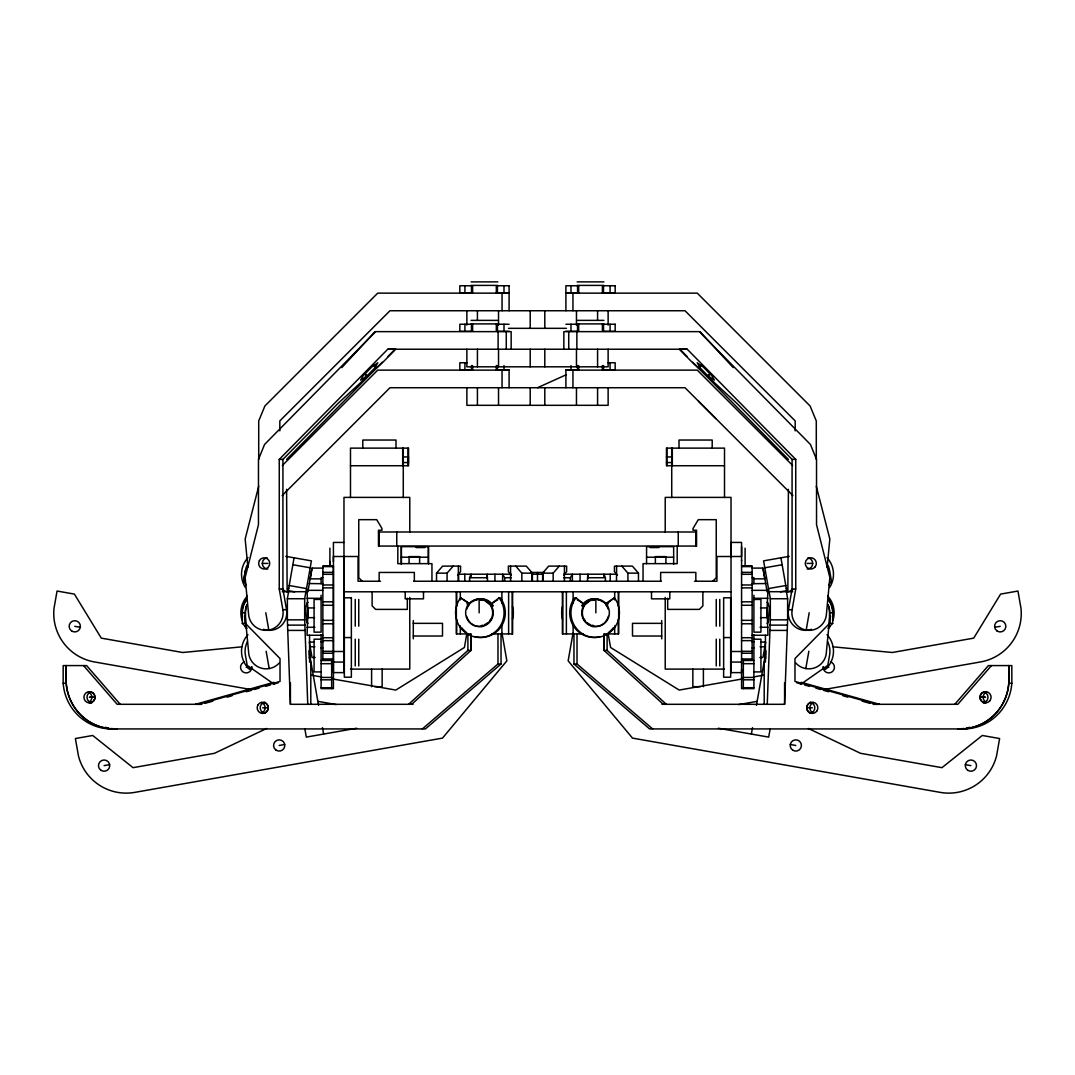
<?xml version="1.0" encoding="UTF-8"?>
<svg xmlns="http://www.w3.org/2000/svg" width="1075" height="1075" viewBox="0 0 1075 1075"><rect width="100%" height="100%" fill="white"/><g stroke="black" fill="none" stroke-linecap="round" stroke-linejoin="round"><path stroke-width="1.5" d="M66.22 683.189L66.22 665.586L66.22 683.189A49.235 48.482 90 0 0 114.044 728.931A49.235 48.482 -90 0 1 66.22 683.189L63.17 683.189L63.17 665.586L86.605 665.586L120.212 704.3M246.927 628.055L242.318 623.366L242.318 612.817A21.11 20.788 -90 0 1 246.618 599.957M242.318 623.366L245.369 623.366L245.369 612.817A21.11 20.788 90 0 1 246.954 604.728A21.11 20.788 -90 0 0 245.369 612.817L245.369 623.366L280.024 658.558L280.024 681.429L198.593 704.3L195.529 704.3L273.776 682.316M286.595 489.3L287.146 592.15M413.069 704.3L290.411 704.3L287.361 619.845L287.361 598.735L288.584 591.707M290.411 704.3L290.411 682.827M307.746 704.3L304.682 619.845L304.682 598.735L305.905 591.707M322.863 635.258L307.047 635.258L307.907 612.804L307.047 590.336L322.863 590.336M329.904 561.432L329.904 566.377L329.904 548.156M343.973 556.501L343.973 672.614L333.425 672.614L333.425 556.501L358.056 556.501L358.056 581.239L380.523 581.239M401.338 563.313L401.338 546.651L428.428 546.651L428.428 563.622L428.428 546.651M458.528 581.253L458.528 574.211L511.176 574.211M408.634 704.3L467.894 650.442L467.894 634.075M471.078 577.02L471.078 574.211L469.587 577.732L469.587 581.253M479.141 612.817L479.141 599.084M487.217 578.431L487.217 574.211L487.526 581.253M63.17 683.189A49.235 48.482 90 0 0 110.98 728.931L425.404 728.931L501.031 664.001L501.031 634.277M502.63 581.253L502.63 574.211L504.645 577.732L504.645 581.253M563.837 349.227L563.837 331.637L699.328 331.637L810.442 444.472L816.53 459.401L816.53 524.694L829.86 577.477L826.258 615.814A17.59 17.321 90 0 1 806.196 630.084A17.59 17.321 90 0 1 792.141 609.7L795.742 588.966L795.742 459.401L687.247 349.227L387.752 349.227L279.258 459.401L279.258 588.966L282.859 609.7A17.59 17.321 -90 0 1 268.804 630.084A17.59 17.321 -90 0 1 248.742 615.814L245.14 577.477L258.47 524.694L258.47 459.401L264.558 444.472L375.672 331.637L511.162 331.637L511.162 349.227M565.907 387.726L565.907 370.136L697.272 370.136L792.624 465.488M565.907 310.742L565.907 293.139L697.272 293.139L810.107 405.987L816.288 420.916L816.288 459.415M568.729 349.227L568.729 331.637M572.948 387.726L572.948 370.136M572.948 310.742L572.948 293.139M576.872 349.227L576.872 331.637M652.659 728.931L577.02 664.001L577.02 634.277M731.027 556.501L731.027 542.432L741.575 542.432L741.575 556.501L716.944 556.514L716.944 581.239L694.477 581.239M741.575 669.376L741.575 672.614L731.027 672.614L731.027 497.389L665.223 497.389L665.223 532.407M741.575 560.827L741.575 560.021M764.204 704.3L764.204 662.066L765.427 662.079L765.427 635.258M767.254 704.3L770.318 619.845L770.318 598.735L769.095 591.707M661.931 704.3L784.589 704.3L787.639 619.845L787.639 598.735L786.416 591.707M811.464 629.292A17.59 17.321 90 0 1 788.472 609.7L792.073 588.966L792.073 459.401L736.993 403.461L691.548 361.67L679.306 349.227L687.247 349.227M828.382 599.957A21.11 20.788 90 0 1 832.682 612.817L832.682 623.366L829.631 623.366L829.631 612.817A21.11 20.788 -90 0 0 828.046 604.728A21.11 20.788 90 0 1 829.631 612.817L829.631 623.366L794.976 658.558L794.976 681.429L876.407 704.3L879.471 704.3L801.224 682.316M1008.78 683.189L1008.78 665.586L1008.78 683.189A49.235 48.482 -90 0 1 960.956 728.931A49.235 48.482 90 0 0 1008.78 683.189L1011.83 683.189L1011.83 665.586L988.395 665.586L954.788 704.3M309.264 658.317L309.425 653.398M587.474 581.253L587.783 574.211L587.783 578.431M752.137 635.258L767.953 635.258L767.093 607.939L767.953 590.336L752.137 590.336M827.132 567.318L829.833 538.978L816.288 486.209M829.833 615.975L826.178 654.299A17.59 17.59 0 0 1 795.876 663.127M787.854 592.15L788.405 489.3M806.196 630.084L809.193 612.75M246.39 585.122L243.541 581.051L245.369 570.65A21.11 21.11 0 0 1 247.022 565.396M288.584 588.992L288.718 588.2M288.006 592.244L294.08 557.804M305.972 591.693L311.414 560.854L285.816 556.353M308.041 590.78L312.046 568.097L322.863 568.097M310.232 578.337L312.046 568.097M466.967 632.987L464.413 647.486L395.815 690.069L333.102 679.024M573.015 633.202L568.138 660.843L632.49 738.108L940.8 792.477A49.235 49.235 0 0 0 996.552 755.859L999.616 738.538L982.281 735.475L941.955 767.671L860.524 753.306L808.387 728.487M751.371 734.064L752.5 727.668M756.451 705.281L766.032 650.899M770.157 728.85L768.692 737.114L718.369 728.245M805.793 668.569L808.843 651.248M243.541 581.051L245.369 570.65M311.051 573.727L311.28 572.451M491.786 606.636L492.605 602.86L499.069 597.821L500.292 597.821A24.631 24.255 -89.8 0 1 474.76 636.615M606.192 605.386L606.743 602.86L614.416 597.821A24.631 24.255 89.8 0 1 611.567 630.971A24.631 24.255 89.8 0 1 578.793 630.971A24.631 24.255 89.8 0 1 575.931 597.821L574.708 597.821A24.631 24.255 89.8 0 0 600.24 636.615M607.133 606.636L607.966 602.86L614.416 597.821M258.712 486.209L245.167 538.978L247.868 567.318M373.334 365.016L375.377 367.086L377.809 362.732L371.668 367.086L363.095 375.807L360.662 380.16L367.113 375.807L375.686 367.086L373.643 365.016M570.355 581.253L570.355 577.732L572.37 574.211L572.37 581.253M828.61 585.122L831.459 581.051L829.631 570.65A21.11 21.11 0 0 0 827.978 565.396M436.531 581.253L436.531 573.15L442.618 566.108L460.557 566.108L460.557 571.658L457.587 575.085M447.079 581.239L447.079 573.15L453.18 566.108M542.593 581.253L542.593 573.15L548.693 566.108L566.633 566.108L566.633 571.658L563.663 575.085M553.155 581.239L553.155 573.15L559.255 566.108M991.446 665.586L957.838 704.3L873.357 704.3L876.407 704.3M341.756 367.637L375.067 331.637M251.738 666.97L249.508 669.403A24.631 24.631 0 0 1 247.989 634.613M263.536 629.292A17.59 17.321 -90 0 0 286.528 609.7L282.927 588.966L282.927 459.401L338.007 403.461L383.453 361.67L395.694 349.227L387.752 349.227M286.595 459.401L382.257 362.262M388.088 356.336L395.089 349.227M701.666 365.016L699.623 367.086L697.191 362.732L703.319 367.086L711.905 375.807L714.337 380.16L707.887 375.807L699.314 367.086L701.357 365.016M707.887 375.807L709.93 373.724M708.197 375.807L710.239 373.724M828.072 628.055L832.682 623.366M282.362 465.488L377.715 370.136L509.093 370.136L509.093 387.726M282.147 495.562L389.983 387.726L685.017 387.726L792.853 495.562M712.725 581.239L716.246 577.732L716.246 519.668L698.293 519.668L693.026 528.47L693.026 530.23L696.546 530.23L696.546 546.06L378.467 546.06L378.467 530.23L381.974 530.23L381.974 528.47L376.707 519.668L358.754 519.668L358.754 577.732L362.275 581.239M411.698 704.3L470.944 650.442L470.944 634.075L470.944 650.442L467.894 650.442M422.341 728.931L497.98 664.001L501.031 664.001M497.698 599.837L492.605 602.86M800.62 684.399L827.804 665.358L829.631 654.971A21.11 21.11 0 0 0 827.562 641.56M266.613 728.487L214.476 753.306L133.045 767.671L92.719 735.475L75.384 738.538L78.448 755.859A49.235 49.235 0 0 0 134.2 792.477L442.51 738.108L506.863 660.843L501.985 633.202M537.5 387.726L565.974 374.866M204.841 703.399L212.823 701.155M227.188 697.124L231.985 695.78M246.35 691.736L251.147 690.392M254.332 689.492L259.129 688.148M265.512 686.361L270.295 685.017M273.493 684.117L278.291 682.773M789.184 556.353L763.586 560.854L769.028 591.693M764.809 567.788L782.143 564.738M768.477 588.576L785.812 585.526M780.423 591.828L786.725 590.726M104.1 765.628L109.65 764.647M356.631 728.245L306.308 737.114L304.843 728.85M279.191 745.472L284.741 744.491M994.684 627.303L1000.22 626.322M741.898 679.024L679.185 690.069L610.587 647.486L608.033 632.987M753.441 676.981L763.344 675.234M823.262 668.247L828.798 667.266M738.767 704.582L756.907 701.384M822.845 689.747L981.126 661.837A49.235 49.235 0 0 0 1020.995 608.369L1017.944 591.035L1000.61 594.099L973.722 638.133L892.29 652.498L833.165 646.841M241.835 646.841L182.71 652.498L101.278 638.133L74.39 594.099L57.056 591.035L54.005 608.369A49.235 49.235 0 0 0 93.874 661.837L252.155 689.747M583.214 606.636L582.395 602.86L577.302 599.837M606.743 602.86L607.966 602.86M471.092 281.878L497.833 281.878M577.168 281.878L603.908 281.878M471.092 285.399L497.833 285.399M577.168 285.399L603.908 285.399M471.092 320.377L497.833 320.377M577.168 320.377L603.908 320.377M471.092 323.897L497.833 323.897M577.168 323.897L603.908 323.897M509.093 324.247L496.328 324.247L496.328 331.288L509.093 331.288M565.907 324.247L578.673 324.247L578.673 331.288L565.907 331.288M508.529 328.332L566.458 328.332M467.047 362.745L459.831 362.745L459.831 369.773L472.597 369.773L472.597 365.554M607.953 362.745L615.169 362.745L615.169 369.773L602.403 369.773L602.403 365.554M509.093 369.773L496.328 369.773L496.328 365.554M565.907 369.773L578.673 369.773L578.673 365.554M403.273 456.929L408.54 456.929M666.46 456.929L671.727 456.929M279.258 459.401L282.927 459.401M792.073 459.401L795.742 459.401M403.273 462.559L408.54 462.559M666.46 462.559L671.727 462.559M350.49 465.73L408.54 465.73L408.54 448.127L350.49 448.127L350.49 497.564M724.51 465.73L666.46 465.73L666.46 448.127L724.51 448.127L724.51 497.564M343.973 542.432L333.425 542.432L333.425 561.486M416.106 547.551L424.907 547.551M650.093 547.551L658.894 547.551M401.338 557.213L428.428 557.213M646.572 557.213L673.662 557.213M262.313 563.407L267.863 563.407M807.137 563.407L812.687 563.407M741.575 565.907L752.137 565.907L752.137 659.701L741.575 659.701M322.863 566.592L333.425 566.592M741.575 566.592L752.137 566.592M752.137 568.097L762.954 568.097L764.768 578.337M322.863 572.357L333.425 572.357M530.916 572.451L544.084 572.451M741.575 572.357L752.137 572.357M436.531 573.15L447.079 573.15M515.745 566.108L521.845 573.15L532.407 573.15L532.407 581.253M542.593 573.15L553.155 573.15M621.82 566.108L627.921 573.15L638.469 573.15L638.469 581.253M322.863 574.305L333.425 574.305M532.018 574.211L542.982 574.211M563.824 574.211L616.472 574.211M741.575 574.305L752.137 574.305M322.863 577.611L321.103 577.611L321.103 583.712M752.137 577.611L753.897 577.611L753.897 583.712M469.587 577.732L487.526 577.732M504.645 577.732L511.418 577.732M563.582 577.732L570.355 577.732M587.474 577.732L605.413 577.732L605.413 581.253M310.151 578.847L321.277 578.847M753.723 578.847L764.849 578.847M413.7 581.239L661.3 581.239M309.318 583.55L322.863 583.712M752.137 583.712L765.682 583.55M322.863 584.975L333.425 584.975M741.575 584.975L752.137 584.975M322.863 587.891L333.425 587.891M741.575 587.891L752.137 587.891M279.258 588.966L282.927 588.966M792.073 588.966L795.742 588.966M282.335 591.707L308.001 591.707M766.999 591.707L792.665 591.707M343.973 591.801L731.027 591.801M307.047 598.318L321.291 598.318M753.709 598.318L767.953 598.318M287.361 598.735L304.682 598.735M770.318 598.735L787.639 598.735M321.103 599.433L314.075 599.433L314.075 632.154L321.103 632.154L321.103 595.214M753.897 599.433L760.925 599.433L760.925 632.154L753.897 632.154L753.897 595.214M322.863 601.825L333.425 601.825M741.575 601.825L752.137 601.825M322.863 605.265L333.425 605.265M741.575 605.265L752.137 605.265M307.907 607.939L314.558 607.939M760.442 607.939L767.093 607.939M282.859 609.7L286.528 609.7M788.472 609.7L792.141 609.7M242.318 612.817L245.369 612.817M829.631 612.817L832.682 612.817M307.907 617.668L314.558 617.668M760.442 617.668L767.093 617.668M287.361 619.845L304.682 619.845M770.318 619.845L787.639 619.845M322.863 620.342L333.425 620.342M741.575 620.342L752.137 620.342M413.297 623.352L442.497 623.352L442.497 636.024L413.297 636.024M661.703 623.352L632.503 623.352L632.503 636.024L661.703 636.024M322.863 623.782L333.425 623.782M741.575 623.782L752.137 623.782M287.979 625.126L305.3 625.126M769.7 625.126L787.021 625.126M307.047 627.289L314.962 627.289M760.038 627.289L767.953 627.289M287.979 630.407L305.3 630.407M769.7 630.407L787.021 630.407M470.017 633.928L456.338 633.928L456.338 591.801M491.638 633.928L512.587 633.928L512.587 591.801M583.362 633.928L562.413 633.928L562.413 591.801M604.983 633.928L618.663 633.928L618.663 591.801M344.336 637.569L351.364 637.569M723.636 637.569L730.664 637.569M322.863 637.717L333.425 637.717M741.575 637.717L752.137 637.717M321.103 639.195L314.075 639.195L314.075 671.915L321.103 671.915M753.897 639.195L760.925 639.195L760.925 671.915L753.897 671.915M322.863 640.633L333.425 640.633M741.575 640.633L752.137 640.633M321.103 641.896L322.863 641.896M752.137 641.896L753.897 641.896M313.833 642.057L309.318 642.057L312.046 657.51L315.136 657.51M761.167 642.057L765.682 642.057L762.954 657.51L759.864 657.51M310.151 646.76L314.921 646.76M760.079 646.76L764.849 646.76M321.103 647.983L322.863 647.983M752.137 647.983L753.897 647.983M666.366 704.3L607.106 650.442L604.056 650.442L604.056 634.075L604.056 650.442L663.302 704.3M322.863 651.302L333.425 651.302M741.575 651.302L752.137 651.302M333.425 651.504L343.973 651.504M731.027 651.504L741.575 651.504M322.863 653.251L333.425 653.251M741.575 653.251L752.137 653.251M322.863 659.015L333.425 659.015M741.575 659.015L752.137 659.015M333.425 659.701L322.863 659.701L322.863 565.907L333.425 565.907L333.425 688.632L321.103 688.632L321.103 634.653M321.103 660.493L331.664 660.493M743.336 660.493L753.897 660.493M333.425 662.066L343.973 662.066M731.027 662.066L741.575 662.066M321.103 663.692L331.664 663.692M743.336 663.692L753.897 663.692M573.969 634.277L573.969 664.001L577.02 664.001M350.558 669.107L409.777 669.107L409.777 597.418M724.442 669.107L665.223 669.107L665.223 597.418M321.103 677.438L331.664 677.438M743.336 677.438L753.897 677.438M321.103 679.817L331.664 679.817M743.336 679.817L753.897 679.817M374.611 686.697L382.149 686.697L382.149 669.107M700.389 686.697L692.851 686.697L692.851 669.107M321.103 687.731L331.664 687.731M743.336 687.731L753.897 687.731M94.99 697.258L89.44 697.258L93.592 697.272M980.01 697.258L985.56 697.258L981.408 697.272M198.593 704.3L201.643 704.3L117.162 704.3L83.554 665.586M262.69 707.807L268.239 707.807M806.761 707.807L812.31 707.807M499.069 597.821A24.631 24.255 -89.8 0 1 496.207 630.971A24.631 24.255 -89.8 0 1 463.433 630.971A24.631 24.255 -89.8 0 1 460.584 597.821L468.257 602.86L468.808 605.386M460.584 597.821L468.257 602.86M292.857 564.738L310.191 567.788M289.188 585.526L306.523 588.576M288.275 590.726L294.577 591.828M965.35 764.647L970.9 765.628M790.259 744.491L795.809 745.472M74.78 626.322L80.316 627.303M311.656 675.234L321.559 676.981M246.202 667.266L251.738 668.247M318.092 701.384L336.233 704.582M796.709 682.773L801.507 684.117M804.705 685.017L809.488 686.361M815.871 688.148L820.668 689.492M823.853 690.392L828.65 691.736M843.015 695.78L847.812 697.124M862.177 701.155L870.159 703.399M274.38 684.399L247.196 665.358L245.369 654.971A21.11 21.11 0 0 1 247.438 641.56M575.931 597.821L582.395 602.86M573.969 664.001L649.596 728.931L964.02 728.931A49.235 48.482 -90 0 0 1011.83 683.189M698.522 401.23L715.937 418.645M699.933 331.637L733.244 367.637M679.911 349.227L686.912 356.336M692.743 362.262L788.405 459.401M365.07 373.724L367.113 375.807M364.761 373.724L366.803 375.807M823.248 666.97L825.493 669.403A24.631 24.631 0 0 0 827.011 634.613M638.469 573.15L632.382 566.108L614.443 566.122L614.443 571.658L617.413 575.085M532.407 573.15L526.307 566.108L508.368 566.122L508.368 571.658L511.337 575.085M605.413 577.732L603.922 574.211L603.922 577.02M467.034 602.86L467.867 606.636M786.282 588.2L786.416 588.992M780.92 557.804L786.994 592.244M762.954 568.097L766.959 590.78M308.968 650.899L318.549 705.281M322.5 727.668L323.629 734.064M266.143 651.248L269.207 668.569M265.794 612.75L268.804 630.084M245.167 615.975L248.822 654.299A17.59 17.59 0 0 0 279.124 663.127M765.575 653.398L765.736 658.317M795.178 430.873L795.178 420.916L685.017 310.742L389.983 310.742L279.822 420.916L279.822 430.873M784.589 682.827L784.589 704.3M753.897 634.653L753.897 688.632L741.575 688.591L741.575 546.651M745.096 548.156L745.096 566.377M743.336 659.566L743.336 688.632M719.766 599.433L719.766 626.174M719.766 639.195L719.766 665.936M716.246 599.433L716.246 626.174M716.246 639.195L716.246 665.936M712.201 448.127L712.201 440.038L678.997 440.038L678.997 448.127M703.399 669.107L703.399 686.697M702.875 591.801L702.875 605.87L699.355 609.391L667.683 609.391L667.683 598.197M695.834 546.06L695.834 531.991L379.166 531.991L379.166 546.06M695.834 581.239L695.834 572.451L660.655 572.451L660.655 581.239M678.244 531.991L678.244 546.06M677.196 546.06L677.196 563.649L643.052 563.649L643.052 581.239M673.662 564.388L673.662 546.651L646.572 546.651L646.572 563.622M672.318 448.127L672.318 465.73M671.727 448.127L671.727 497.564M669.792 591.801L669.792 598.842L651.504 598.842L651.504 591.801M666.93 448.127L666.93 465.73M665.922 563.313L665.922 556.608L655.374 556.608L655.374 563.313M661.703 620.544L661.703 638.846M627.921 573.15L627.921 581.239M618.353 591.801L618.353 606.381M618.353 619.348L618.353 633.928M616.647 566.108L616.472 581.253M614.685 591.801L614.685 599.904M614.685 625.825L614.685 633.928M610.21 574.211L610.21 581.253M610.076 285.748L610.076 292.79M610.076 324.247L610.076 331.288M610.076 362.745L610.076 369.773M608.128 310.742L608.128 325.134M608.128 349.227L608.128 366.817L466.873 366.817L466.873 349.227M608.128 387.726L608.128 405.315L466.873 405.315L466.873 387.726M607.106 634.075L607.106 650.442M603.518 285.748L603.518 292.79M603.518 324.247L603.518 331.288M603.518 365.554L603.518 369.773M597.579 310.742L597.579 320.337M597.579 349.227L597.579 366.817M597.579 387.726L597.579 405.315M595.859 599.084L595.859 612.817M580.07 574.211L580.07 581.253M577.557 285.748L577.557 292.79M577.557 324.247L577.557 331.288M577.557 365.554L577.557 369.773M576.469 310.742L576.469 325.134M576.469 349.227L576.469 366.817M576.469 387.726L576.469 405.315M573.109 591.801L573.109 603.142M573.109 624.199L573.109 633.928M571 285.748L571 292.79M571 324.247L571 331.288M571 365.554L571 369.773M566.377 591.801L566.377 633.928M564.429 566.108L564.429 581.239M562.722 591.801L562.722 633.928M544.797 310.742L544.797 328.332M544.797 349.227L544.797 366.817M544.797 387.726L544.797 405.315M542.902 574.211L542.902 581.253M537.5 572.451L537.5 581.4M532.098 574.211L532.098 581.253M530.203 310.742L530.203 328.332M530.203 349.227L530.203 366.817M530.203 387.726L530.203 405.315M521.845 573.15L521.845 581.239M512.278 591.801L512.278 633.928M510.571 566.108L510.571 581.239M509.093 310.742L509.093 293.139L377.715 293.139L264.893 405.987L258.712 420.916L258.712 459.415M508.623 591.801L508.623 633.928M506.271 331.637L506.271 349.227M504 285.748L504 292.79M504 324.247L504 331.288M504 365.554L504 369.773M502.052 293.139L502.052 310.742M502.052 370.136L502.052 387.726M501.891 591.801L501.891 603.142M501.891 624.199L501.891 633.928M498.531 310.742L498.531 325.134M498.531 349.227L498.531 366.817M498.531 387.726L498.531 405.315M498.115 331.637L498.115 349.227M497.98 634.277L497.98 664.001M497.443 285.748L497.443 292.79M497.443 324.247L497.443 331.288M497.443 365.554L497.443 369.773M494.93 574.211L494.93 581.253M477.421 310.742L477.421 320.337M477.421 349.227L477.421 366.817M477.421 387.726L477.421 405.315M471.482 285.748L471.482 292.79M471.482 324.247L471.482 331.288M471.482 365.554L471.482 369.773M466.873 310.742L466.873 325.134M464.924 285.748L464.924 292.79M464.924 324.247L464.924 331.288M464.924 362.745L464.924 369.773M464.79 574.211L464.79 581.253M460.315 591.801L460.315 599.904M460.315 625.825L460.315 633.928M458.353 566.108L458.353 581.239M456.647 591.801L456.647 606.381M456.647 619.348L456.647 633.928M431.948 581.239L431.948 563.649L397.817 563.649L397.817 546.06M423.496 591.801L423.496 598.842L405.208 598.842L405.208 591.801M419.626 563.313L419.626 556.608L409.078 556.608L409.078 563.313M414.345 581.239L414.345 572.451L379.166 572.451L379.166 581.239M413.297 620.544L413.297 638.846M409.777 532.407L409.777 497.389L343.973 497.389L343.973 598.963M408.393 456.929L408.393 462.559M408.07 448.127L408.07 465.73M407.317 598.197L407.317 609.391L375.645 609.391L372.125 605.87L372.125 591.801M403.273 448.127L403.273 497.564M402.682 448.127L402.682 465.73M401.338 546.651L401.338 564.388M396.756 531.991L396.756 546.06M396.003 448.127L396.003 440.038L362.799 440.038L362.799 448.127M371.601 669.107L371.601 686.697M358.754 599.433L358.754 626.174M358.754 639.195L358.754 665.936M355.234 599.433L355.234 626.174M355.234 639.195L355.234 665.936M331.664 659.566L331.664 688.632M310.796 704.3L310.796 662.066L309.573 662.079L309.573 635.258M807.863 557.817A5.63 5.55 -90 0 1 812.673 563.77A5.63 5.55 -90 0 1 807.137 569.038M789.991 590.914A24.631 24.255 90 0 1 792.893 589.611M242.466 617.037A24.631 24.255 90 0 1 246.484 598.627M246.551 628.593A24.631 24.255 90 0 1 244.67 625.986M241.996 620.168A24.631 24.255 90 0 1 247.25 596.114M267.863 569.038A5.63 5.55 90 0 1 262.327 563.77A5.63 5.55 90 0 1 267.137 557.817M282.107 589.611A24.631 24.255 -90 0 1 285.009 590.914M828.516 598.627A24.631 24.255 -90 0 1 832.534 617.037M827.75 596.114A24.631 24.255 -90 0 1 833.004 620.168M830.33 625.986A24.631 24.255 -90 0 1 828.449 628.593M245.382 587.501A24.631 24.631 0 0 1 247.989 557.616M827.011 557.616A24.631 24.631 0 0 1 829.618 587.501M472.664 601.651A14.069 13.854 -90 0 1 493.102 605.776M117.094 728.931A49.235 48.482 -90 0 1 111.101 728.487M108.132 727.977A49.235 48.482 -90 0 1 105.202 727.291M479.343 599.205A13.72 13.518 -90 0 1 492.807 605.951M482.863 626.416A13.72 13.518 -90 0 1 481.103 626.537M475.929 600.132A13.72 13.518 -90 0 1 477.609 599.554M481.103 599.971A12.846 12.645 -90 0 1 492.054 606.394M486.088 601.691A12.846 12.645 -90 0 1 488.695 603.733M490.738 619.187A12.846 12.645 -90 0 1 489.824 620.584M487.499 622.962A12.846 12.645 -90 0 1 484.65 624.656M483.078 625.207A12.846 12.645 -90 0 1 481.466 625.543M479.759 599.971A12.846 12.645 -90 0 1 483.038 600.401M466.711 609.256A13.72 13.518 -90 0 1 482.877 599.46A13.72 13.518 -90 0 1 492.995 615.585A13.72 13.518 -90 0 1 477.407 626.322M476.265 626.067A13.72 13.518 -90 0 1 474.048 625.247M473 624.696A13.72 13.518 -90 0 1 471.065 623.325M470.205 622.519A13.72 13.518 -90 0 1 466.711 616.365M307.988 623.272A10.562 1.828 -90 0 1 306.63 621.189L305.717 607.966L306.63 604.446A10.562 1.828 -90 0 1 307.974 602.349M89.44 702.889A5.63 5.55 90 0 1 84.643 694.45A5.63 5.55 90 0 1 94.237 694.45A5.63 5.55 90 0 1 89.44 702.889A5.63 5.55 -90 0 0 90.878 691.816M265.028 713.397A5.63 5.55 90 0 1 265.028 702.23M91.765 702.835A5.63 5.55 90 0 1 91.066 691.816M466.268 632.355A24.631 24.255 -89.8 0 1 461.793 627.813M261.762 702.607A5.63 5.55 -90 0 1 261.762 713.021M88.499 692.058A5.63 5.55 -90 0 1 88.499 702.459M512.533 606.434A24.631 24.255 89.8 0 1 512.533 619.187M251.805 666.769A5.63 5.63 0 0 1 247.169 672.816A5.63 5.63 0 0 1 240.76 668.717A5.63 5.63 0 0 1 244.267 661.972M264.813 702.607A5.63 5.55 -90 0 1 264.127 713.249M308.041 616.513A9.675 1.68 90 0 1 308.041 609.095M766.959 609.095A9.675 1.68 -90 0 1 766.959 616.513M581.898 605.776A14.069 13.854 -90 0 1 602.336 601.651M969.798 727.278A49.235 48.482 90 0 1 966.868 727.977M963.899 728.474A49.235 48.482 90 0 1 957.906 728.931M593.897 626.537A13.72 13.518 90 0 1 592.137 626.416M582.193 605.951A13.72 13.518 90 0 1 595.657 599.205M597.391 599.554A13.72 13.518 90 0 1 599.071 600.132M582.946 606.394A12.846 12.645 90 0 1 593.897 599.971M593.534 625.543A12.846 12.645 89.8 0 1 591.908 625.22M590.336 624.683A12.846 12.645 89.8 0 1 587.487 623.003M585.149 620.638A12.846 12.645 89.8 0 1 584.222 619.24M586.197 603.774A12.846 12.645 89.8 0 1 588.804 601.718M591.855 600.428A12.846 12.645 89.8 0 1 595.12 599.971M597.593 626.322A13.72 13.518 90 0 1 582.005 615.585A13.72 13.518 90 0 1 592.123 599.46A13.72 13.518 90 0 1 608.289 609.256M608.289 616.365A13.72 13.518 90 0 1 604.795 622.519M603.935 623.325A13.72 13.518 90 0 1 602 624.696M600.952 625.247A13.72 13.518 90 0 1 598.735 626.067M767.012 623.272A10.562 1.828 90 0 0 768.37 621.189L769.283 607.966L768.37 604.446A10.562 1.828 90 0 0 767.026 602.349M809.972 702.23A5.63 5.55 -90 0 1 809.972 713.397M983.934 691.816A5.63 5.55 -90 0 1 983.235 702.835M613.207 627.813A24.631 24.255 89.8 0 1 608.732 632.355M813.238 713.021A5.63 5.55 90 0 1 813.238 702.607M986.501 702.459A5.63 5.55 90 0 1 986.501 692.058M562.467 619.187A24.631 24.255 -89.8 0 1 562.467 606.434M830.733 661.972A5.63 5.63 0 0 1 834.24 668.717A5.63 5.63 0 0 1 827.831 672.816A5.63 5.63 0 0 1 823.195 666.769M810.873 713.249A5.63 5.55 90 0 1 810.187 702.607M985.56 702.889A5.63 5.55 90 0 1 984.122 691.816M472.597 285.748L459.831 285.748L459.831 292.79L472.597 292.79L472.597 285.748M509.093 285.748L496.328 285.748L496.328 292.79L509.093 292.79L509.093 285.748M578.673 285.748L565.907 285.748L565.907 292.79L578.673 292.79L578.673 285.748M615.169 285.748L602.403 285.748L602.403 292.79L615.169 292.79L615.169 285.748M472.597 324.247L459.831 324.247L459.831 331.288L472.597 331.288L472.597 324.247M615.169 324.247L602.403 324.247L602.403 331.288L615.169 331.288L615.169 324.247M351.364 597.808L344.336 597.808L344.336 677.196L351.364 677.196L351.364 597.808M730.664 597.808L723.636 597.808L723.636 677.196L730.664 677.196L730.664 597.808M815.199 566.834A5.63 5.55 -90 0 0 811.531 557.817A5.63 5.55 -90 0 0 805.686 565.558A5.63 5.55 -90 0 0 815.199 566.834M259.397 560.586A5.63 5.55 90 0 0 264.195 569.038A5.63 5.55 90 0 0 268.992 560.586A5.63 5.55 90 0 0 259.397 560.586M488.708 622.519A13.72 13.518 -90 0 0 482.648 599.554A13.72 13.518 -90 0 0 466.093 616.365A13.72 13.518 -90 0 0 488.708 622.519M257.892 704.998A5.63 5.55 90 0 0 262.703 713.437A5.63 5.55 90 0 0 267.5 704.998A5.63 5.55 90 0 0 257.892 704.998M275.966 750.081A5.63 5.63 0 0 0 284.794 745.969A5.63 5.63 0 0 0 276.812 740.366A5.63 5.63 0 0 0 275.966 750.081M100.875 770.238A5.63 5.63 0 0 0 109.717 766.112A5.63 5.63 0 0 0 101.722 760.522A5.63 5.63 0 0 0 100.875 770.238M71.756 631.065A5.63 5.63 0 0 0 80.397 626.564A5.63 5.63 0 0 0 72.173 621.323A5.63 5.63 0 0 0 71.756 631.065M584.155 605.951A13.72 13.518 90 0 0 595.859 626.537A13.72 13.518 90 0 0 607.55 605.951A13.72 13.518 90 0 0 584.155 605.951M816.704 711.247A5.63 5.55 -90 0 0 813.022 702.23A5.63 5.55 -90 0 0 807.177 709.97A5.63 5.55 -90 0 0 816.704 711.247M989.954 700.685A5.63 5.55 -90 0 0 986.286 691.682A5.63 5.55 -90 0 0 980.44 699.408A5.63 5.55 -90 0 0 989.954 700.685M792.786 750.216A5.63 5.63 0 0 0 801.439 745.714A5.63 5.63 0 0 0 793.216 740.473A5.63 5.63 0 0 0 792.786 750.216M967.876 770.372A5.63 5.63 0 0 0 976.517 765.87A5.63 5.63 0 0 0 968.293 760.63A5.63 5.63 0 0 0 967.876 770.372M996.995 630.931A5.63 5.63 0 0 0 1005.837 626.806A5.63 5.63 0 0 0 997.842 621.216A5.63 5.63 0 0 0 996.995 630.931"/></g></svg>
